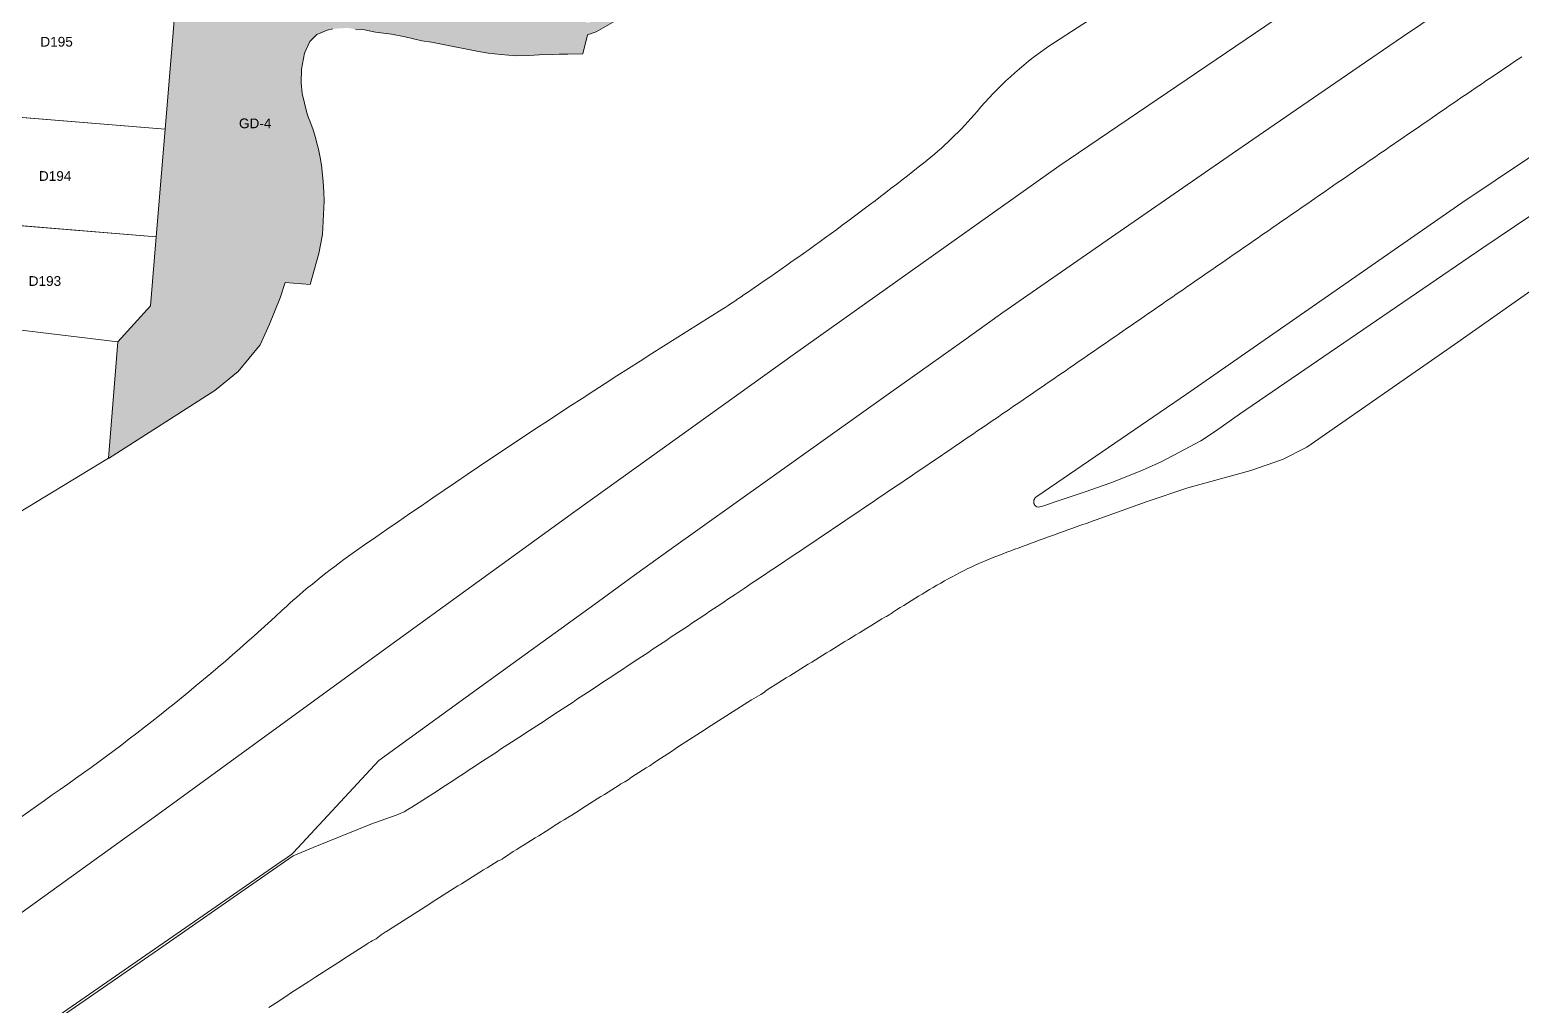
# Model space of a CAD drawing. Header units: metres. Extents: x 662613 to 666742, y 2728069 to 2732733.
# Drawn here: x 663314.1 to 663590.2, y 2728569.9 to 2728750.6 of the extents above; entities that cross this region are included whole.
import ezdxf
from ezdxf.enums import TextEntityAlignment as Align

# ---------------------------------------------------------------- set-up
doc = ezdxf.new("R2010")
doc.units = ezdxf.units.M
doc.header["$MEASUREMENT"] = 0
for name, color, linetype, lineweight in [('DQ_PLOT_ID', 252, 'Continuous', 18), ('Xref_DQ_MasterPlan_2024$0$DQ_PLOTS', 252, 'Continuous', 15), ('Xref_DQ_MasterPlan_2024$0$DQ_ROADS', 8, 'Continuous', 13)]:
    doc.layers.add(name, color=color, linetype=linetype, lineweight=lineweight)
doc.layers.add('Open area$0$INTENSIVE LANDSCAPING AND PLAZAS', color=7, linetype='Continuous', true_color=0xecf9e2)
doc.styles.add('DQ_Plot_ID', font='arial.ttf')

# ---------------------------------------------------------------- blocks, each defined once
blk = doc.blocks.new('Xref_DQ_MasterPlan_2024$0$DQ_Roads_')
at = {"layer": 'Xref_DQ_MasterPlan_2024$0$DQ_ROADS'}
for points in [[(663592.4025, 2728702.5505), (663577.8473, 2728692.3499), (663550.5183, 2728673.2905), (663546.0063, 2728671.0337), (663540.1753, 2728669.0103), (663528.5139, 2728665.7877), (663520.7831, 2728663.1547), (663511.5381, 2728659.8437), (663510.7861, 2728659.5719), (663510.0295, 2728659.3011), (663508.5229, 2728658.7659), (663507.0127, 2728658.2345), (663506.2611, 2728657.9669), (663505.5075, 2728657.6981), (663504.7547, 2728657.4309), (663504.0033, 2728657.1577), (663503.2535, 2728656.8825), (663502.5027, 2728656.6067), (663501.7517, 2728656.3331), (663501.0017, 2728656.0581), (663500.2501, 2728655.7833), (663499.5013, 2728655.5085), (663498.7517, 2728655.2283), (663498.0033, 2728654.9473), (663497.2561, 2728654.6645), (663496.5057, 2728654.3831), (663495.7545, 2728654.1021), (663495.0065, 2728653.8259), (663494.2619, 2728653.5463), (663493.5127, 2728653.2613), (663492.7679, 2728652.9757), (663492.0277, 2728652.6825), (663491.2881, 2728652.3939), (663490.5533, 2728652.0943), (663489.8361, 2728651.7797), (663489.1123, 2728651.4439), (663488.3925, 2728651.1011), (663487.6809, 2728650.7587), (663486.9693, 2728650.3981), (663486.2579, 2728650.0329), (663485.5537, 2728649.6681), (663484.8481, 2728649.2929), (663484.1501, 2728648.9169), (663483.4581, 2728648.5373), (663482.7621, 2728648.1417), (663482.0707, 2728647.7427), (663481.3907, 2728647.3425), (663480.7055, 2728646.9307), (663480.0221, 2728646.5165), (663479.3375, 2728646.0957), (663478.6567, 2728645.6797), (663477.9767, 2728645.2641), (663477.2929, 2728644.8505), (663476.6137, 2728644.4281), (663475.9345, 2728644.0071), (663475.2539, 2728643.5825), (663474.5905, 2728643.1677), (663473.8467, 2728642.7123), (663473.7023, 2728642.5797), (663473.5489, 2728642.4573), (663473.3875, 2728642.3457), (663473.2187, 2728642.2459), (663473.0519, 2728642.1423), (663472.8785, 2728642.0507), (663472.6991, 2728641.9711), (663472.5147, 2728641.9043), (663471.8349, 2728641.4833), (663471.1537, 2728641.0627), (663470.4709, 2728640.6441), (663469.7941, 2728640.2189), (663469.1129, 2728639.8029), (663468.4343, 2728639.3721), (663467.7545, 2728638.9449), (663467.0733, 2728638.5293), (663466.3877, 2728638.1197), (663465.7129, 2728637.6987), (663465.0243, 2728637.2823), (663464.3465, 2728636.8539), (663463.6641, 2728636.4383), (663462.9805, 2728636.0187), (663462.2993, 2728635.6003), (663461.6169, 2728635.1875), (663460.9349, 2728634.7665), (663460.2559, 2728634.3477), (663459.5751, 2728633.9307), (663458.8939, 2728633.5083), (663458.2131, 2728633.0869), (663457.5365, 2728632.6663), (663456.8547, 2728632.2441), (663456.1759, 2728631.8195), (663455.4975, 2728631.3979), (663454.8175, 2728630.9733), (663454.1427, 2728630.5511), (663453.4625, 2728630.1295), (663452.7849, 2728629.7029), (663452.1081, 2728629.2749), (663451.2877, 2728628.7597), (663450.4443, 2728628.2331), (663450.1213, 2728627.9045), (663449.4435, 2728627.5121), (663447.7421, 2728626.5021), (663447.0317, 2728626.0647), (663446.3573, 2728625.6417), (663445.6795, 2728625.2141), (663445.0041, 2728624.7857), (663444.3303, 2728624.3563), (663443.6547, 2728623.9259), (663442.9799, 2728623.4943), (663442.3089, 2728623.0617), (663441.6331, 2728622.6273), (663440.9589, 2728622.1931), (663440.2899, 2728621.7619), (663439.6161, 2728621.3255), (663438.9431, 2728620.8891), (663438.2741, 2728620.4517), (663437.6021, 2728620.0141), (663436.2615, 2728619.1459), (663435.5907, 2728618.7061), (663434.9195, 2728618.2703), (663434.2469, 2728617.8413), (663433.5799, 2728617.4007), (663432.9057, 2728616.9629), (663432.2361, 2728616.5275), (663431.5645, 2728616.0933), (663430.8953, 2728615.6581), (663430.2221, 2728615.2229), (663429.5731, 2728614.7471), (663428.8829, 2728614.3009), (663428.2291, 2728613.8945), (663427.5551, 2728613.4861), (663426.8791, 2728613.0561), (663426.1951, 2728612.6233), (663425.5229, 2728612.1919), (663424.8723, 2728611.6583), (663424.6215, 2728611.5149), (663424.2585, 2728611.3477), (663423.9077, 2728611.1557), (663423.5643, 2728610.9501), (663423.2359, 2728610.7213), (663422.5605, 2728610.2879), (663421.8877, 2728609.8543), (663421.2103, 2728609.4251), (663420.5339, 2728608.9973), (663419.8597, 2728608.5715), (663419.1811, 2728608.1455), (663418.5063, 2728607.7167), (663417.8307, 2728607.2903), (663417.1549, 2728606.8621), (663416.4789, 2728606.4307), (663415.8023, 2728606.0027), (663415.1229, 2728605.5751), (663414.4453, 2728605.1499), (663413.7647, 2728604.7281), (663413.0857, 2728604.3055), (663412.4067, 2728603.8829), (663411.7265, 2728603.4703), (663411.0483, 2728603.0431), (663410.3725, 2728602.6179), (663409.6937, 2728602.1933), (663409.0157, 2728601.7627), (663408.3373, 2728601.3393), (663407.6583, 2728600.9175), (663406.9793, 2728600.4951), (663406.2995, 2728600.0733), (663405.6219, 2728599.6489), (663404.9411, 2728599.2261), (663404.2639, 2728598.8011), (663403.5939, 2728598.3867), (663402.1765, 2728597.4527), (663401.8749, 2728597.2227), (663401.5579, 2728597.0141), (663401.2103, 2728596.8337), (663400.8511, 2728596.6771), (663400.1713, 2728596.2527), (663399.4911, 2728595.8307), (663398.8111, 2728595.4107), (663398.1301, 2728594.9887), (663397.4515, 2728594.5681), (663396.7709, 2728594.1475), (663396.0917, 2728593.7281), (663395.4135, 2728593.3057), (663394.7379, 2728592.8813), (663394.0607, 2728592.4523), (663393.3823, 2728592.0249), (663392.7051, 2728591.6015), (663392.0281, 2728591.1773), (663391.3547, 2728590.7491), (663390.6787, 2728590.3289), (663390.0035, 2728589.8939), (663389.3295, 2728589.4571), (663388.6517, 2728589.0259), (663387.9735, 2728588.6089), (663387.3019, 2728588.1693), (663386.6277, 2728587.7461), (663385.9539, 2728587.3171), (663385.2823, 2728586.8813), (663384.6075, 2728586.4529), (663383.9345, 2728586.0211), (663383.2591, 2728585.5877), (663382.5869, 2728585.1565), (663381.9137, 2728584.7285), (663381.2381, 2728584.2909), (663380.5679, 2728583.8633), (663379.8987, 2728583.4561), (663379.1989, 2728582.9821), (663378.8817, 2728582.7141), (663378.5479, 2728582.4671), (663378.2293, 2728582.2485), (663377.8961, 2728582.0525), (663377.5383, 2728581.8853), (663377.1929, 2728581.6935), (663376.8497, 2728581.4883), (663376.5213, 2728581.2599), (663375.8481, 2728580.8247), (663375.1755, 2728580.3899), (663374.5009, 2728579.9609), (663373.8287, 2728579.5317), (663373.1569, 2728579.0983), (663372.4841, 2728578.6629), (663371.8133, 2728578.2223), (663371.1403, 2728577.7909), (663370.4661, 2728577.3637), (663369.7935, 2728576.9317), (663369.1225, 2728576.4937), (663368.4507, 2728576.0617), (663367.7785, 2728575.6287), (663367.1067, 2728575.1907), (663365.7641, 2728574.3241), (663365.0929, 2728573.8889), (663364.4217, 2728573.4545), (663363.7505, 2728573.0203), (663363.0805, 2728572.5827), (663362.4095, 2728572.1469), (663361.7395, 2728571.7113), (663361.0705, 2728571.2755), (663360.3987, 2728570.8385), (663359.7275, 2728570.4007), (663359.0597, 2728569.9641), (663358.3907, 2728569.5283)], [(663319.1757, 2728567.2837), (663337.9485, 2728580.2581), (663356.0413, 2728592.8435), (663362.8731, 2728597.6269), (663362.8759, 2728597.6284), (663366.6083, 2728599.1589), (663377.2843, 2728603.4477), (663381.9607, 2728605.1537), (663382.7007, 2728605.4543), (663383.4263, 2728605.7891), (663384.1157, 2728606.1715), (663384.8553, 2728606.6135), (663385.5573, 2728607.0489), (663386.2307, 2728607.4791), (663386.9049, 2728607.9203), (663387.5717, 2728608.3679), (663388.2423, 2728608.8083), (663388.9153, 2728609.2437), (663389.5799, 2728609.6709), (663390.2487, 2728610.0975), (663391.9265, 2728611.1801), (663392.6049, 2728611.6177), (663393.2797, 2728612.0561), (663393.9449, 2728612.4999), (663394.6161, 2728612.9401), (663395.2815, 2728613.3865), (663395.9461, 2728613.8271), (663396.6199, 2728614.2643), (663397.2833, 2728614.7005), (663397.9593, 2728615.1373), (663398.6251, 2728615.5837), (663399.2979, 2728616.0165), (663399.9723, 2728616.4583), (663400.6345, 2728616.8901), (663401.3005, 2728617.3381), (663401.9745, 2728617.7809), (663402.6393, 2728618.2165), (663403.3069, 2728618.6531), (663403.9791, 2728619.0887), (663404.6501, 2728619.5199), (663405.3185, 2728619.9611), (663405.9873, 2728620.4061), (663406.6603, 2728620.8415), (663407.3255, 2728621.2735), (663407.9979, 2728621.7093), (663408.6713, 2728622.1461), (663409.3413, 2728622.5851), (663410.0117, 2728623.0259), (663410.6835, 2728623.4639), (663411.3531, 2728623.8997), (663412.0173, 2728624.3339), (663412.6899, 2728624.7747), (663413.3609, 2728625.2177), (663414.0283, 2728625.6567), (663414.6945, 2728626.1011), (663415.3653, 2728626.5473), (663416.0313, 2728626.9895), (663416.6967, 2728627.4253), (663417.3653, 2728627.8609), (663418.0317, 2728628.2969), (663418.7007, 2728628.7397), (663419.3693, 2728629.1823), (663420.0375, 2728629.6259), (663420.7057, 2728630.0723), (663421.3723, 2728630.5127), (663422.0377, 2728630.9519), (663422.7049, 2728631.3903), (663423.3735, 2728631.8311), (663424.0379, 2728632.2717), (663424.7065, 2728632.7159), (663425.3765, 2728633.1573), (663426.0401, 2728633.6003), (663426.7049, 2728634.0463), (663427.3769, 2728634.4937), (663428.0447, 2728634.9267), (663428.7053, 2728635.3627), (663429.3689, 2728635.8057), (663430.0465, 2728636.2557), (663430.7123, 2728636.6971), (663431.3767, 2728637.1379), (663432.0431, 2728637.5815), (663432.7079, 2728638.0263), (663433.3773, 2728638.4661), (663434.0437, 2728638.9123), (663434.7065, 2728639.3547), (663435.3745, 2728639.7949), (663436.0405, 2728640.2365), (663436.7079, 2728640.6805), (663437.3715, 2728641.1271), (663438.0409, 2728641.5721), (663438.6995, 2728642.0157), (663439.3633, 2728642.4617), (663440.0329, 2728642.9095), (663440.6921, 2728643.3531), (663441.3609, 2728643.8001), (663442.0307, 2728644.2459), (663442.6897, 2728644.6881), (663443.3557, 2728645.1355), (663444.0231, 2728645.5839), (663444.6879, 2728646.0293), (663446.3489, 2728647.1395), (663447.0121, 2728647.5831), (663447.6785, 2728648.0263), (663448.3447, 2728648.4659), (663449.0087, 2728648.9089), (663449.6745, 2728649.3559), (663450.3415, 2728649.8031), (663451.0063, 2728650.2505), (663451.6703, 2728650.6949), (663452.3353, 2728651.1373), (663453.0015, 2728651.5807), (663453.6627, 2728652.0241), (663454.3275, 2728652.4709), (663454.9961, 2728652.9161), (663455.6619, 2728653.3597), (663456.3247, 2728653.8043), (663456.9903, 2728654.2527), (663457.6525, 2728654.7011), (663458.3207, 2728655.1483), (663458.9805, 2728655.5947), (663459.6421, 2728656.0455), (663460.3061, 2728656.4951), (663460.9697, 2728656.9435), (663461.6319, 2728657.3909), (663462.2949, 2728657.8387), (663462.9607, 2728658.2849), (663463.6241, 2728658.7297), (663464.2855, 2728659.1769), (663464.9499, 2728659.6257), (663465.6135, 2728660.0723), (663466.2769, 2728660.5187), (663466.9401, 2728660.9663), (663467.6017, 2728661.4157), (663468.2663, 2728661.8617), (663468.9301, 2728662.3091), (663469.5925, 2728662.7585), (663470.2555, 2728663.2069), (663470.9141, 2728663.6577), (663471.5765, 2728664.1069), (663472.2415, 2728664.5561), (663472.9035, 2728665.0037), (663473.5649, 2728665.4477), (663474.2315, 2728665.8925), (663474.8975, 2728666.3341), (663475.5549, 2728666.7791), (663476.2225, 2728667.2305), (663476.8899, 2728667.6873), (663477.5489, 2728668.1363), (663478.2171, 2728668.5835), (663478.8715, 2728669.0291), (663479.5355, 2728669.4815), (663480.2017, 2728669.9339), (663480.8645, 2728670.3843), (663481.5259, 2728670.8285), (663482.1827, 2728671.2749), (663482.8467, 2728671.7263), (663483.5133, 2728672.1783), (663484.1719, 2728672.6279), (663484.8353, 2728673.0811), (663485.4959, 2728673.5319), (663486.1573, 2728673.9815), (663486.8169, 2728674.4311), (663487.4781, 2728674.8841), (663488.1383, 2728675.3375), (663488.8005, 2728675.7911), (663489.4595, 2728676.2417), (663490.1193, 2728676.6909), (663490.7793, 2728677.1427), (663491.4433, 2728677.5903), (663492.1003, 2728678.0385), (663492.7641, 2728678.4953), (663493.4267, 2728678.9477), (663494.0815, 2728679.4041), (663494.7475, 2728679.8477), (663495.4097, 2728680.2985), (663496.0645, 2728680.7455), (663496.7209, 2728681.1963), (663497.3815, 2728681.6489), (663498.0415, 2728682.0989), (663498.6999, 2728682.5491), (663499.3605, 2728683.0005), (663500.0229, 2728683.4523), (663500.6799, 2728683.9075), (663501.3441, 2728684.3667), (663502.0007, 2728684.8191), (663502.6599, 2728685.2721), (663503.3169, 2728685.7243), (663503.9741, 2728686.1769), (663504.6377, 2728686.6267), (663505.2947, 2728687.0763), (663505.9523, 2728687.5289), (663506.6157, 2728687.9855), (663507.2751, 2728688.4435), (663507.9333, 2728688.8977), (663508.5919, 2728689.3529), (663509.2459, 2728689.8057), (663509.9063, 2728690.2611), (663510.5655, 2728690.7187), (663511.2241, 2728691.1719), (663511.8841, 2728691.6277), (663512.5417, 2728692.0769), (663513.1987, 2728692.5301), (663513.8589, 2728692.9805), (663514.5243, 2728693.4361), (663515.1777, 2728693.8877), (663515.8391, 2728694.3495), (663516.4983, 2728694.8073), (663517.1553, 2728695.2577), (663517.8125, 2728695.7089), (663518.4701, 2728696.1595), (663519.7909, 2728697.0693), (663520.4499, 2728697.5219), (663521.1059, 2728697.9779), (663521.7693, 2728698.4285), (663522.4243, 2728698.8869), (663523.0857, 2728699.3479), (663523.7375, 2728699.8077), (663524.3953, 2728700.2643), (663525.0561, 2728700.7073), (663525.7117, 2728701.1593), (663526.3721, 2728701.6173), (663527.0305, 2728702.0729), (663527.6865, 2728702.5303), (663528.3447, 2728702.9857), (663528.9997, 2728703.4415), (663529.6601, 2728703.9035), (663530.3143, 2728704.3595), (663530.9765, 2728704.8063), (663531.6301, 2728705.2575), (663532.2921, 2728705.7113), (663532.9509, 2728706.1713), (663533.6083, 2728706.6257), (663534.2631, 2728707.0843), (663534.9241, 2728707.5393), (663535.5819, 2728707.9871), (663536.2363, 2728708.4485), (663536.9041, 2728708.9075), (663537.5527, 2728709.3613), (663538.2129, 2728709.8125), (663538.8691, 2728710.2725), (663539.5319, 2728710.7173), (663540.1865, 2728711.1817), (663540.8441, 2728711.6421), (663541.5005, 2728712.0957), (663542.1593, 2728712.5477), (663542.8153, 2728713.0051), (663543.4751, 2728713.4579), (663544.1315, 2728713.9087), (663544.7891, 2728714.3683), (663545.4533, 2728714.8265), (663546.1057, 2728715.2723), (663546.7671, 2728715.7297), (663547.4213, 2728716.1963), (663548.0843, 2728716.6403), (663548.7401, 2728717.0939), (663549.3975, 2728717.5553), (663550.0565, 2728718.0127), (663550.7131, 2728718.4653), (663551.3667, 2728718.9297), (663552.0289, 2728719.3773), (663552.6907, 2728719.8315), (663553.3445, 2728720.2925), (663554.0005, 2728720.7473), (663554.6607, 2728721.1955), (663555.3111, 2728721.6543), (663555.9743, 2728722.1129), (663556.6339, 2728722.5629), (663557.2887, 2728723.0179), (663557.9543, 2728723.4635), (663558.6109, 2728723.9143), (663559.2685, 2728724.3777), (663559.9347, 2728724.8287), (663560.5851, 2728725.2843), (663561.2511, 2728725.7431), (663561.9053, 2728726.1927), (663562.5631, 2728726.6487), (663563.2209, 2728727.1105), (663563.8851, 2728727.5669), (663564.5381, 2728728.0153), (663565.1981, 2728728.4693), (663565.8599, 2728728.9185), (663566.5177, 2728729.3737), (663567.1745, 2728729.8303), (663567.8405, 2728730.2783), (663568.5007, 2728730.7231), (663569.1545, 2728731.1863), (663569.8195, 2728731.6393), (663570.4745, 2728732.0955), (663571.1317, 2728732.5425), (663571.7955, 2728732.9889), (663572.4611, 2728733.4423), (663573.1105, 2728733.9015), (663573.7767, 2728734.3557), (663574.4291, 2728734.8107), (663575.0925, 2728735.2657), (663575.7521, 2728735.7113), (663576.4105, 2728736.1611), (663577.0659, 2728736.6247), (663577.7313, 2728737.0771), (663578.3877, 2728737.5267), (663579.0473, 2728737.9801), (663579.7083, 2728738.4305), (663580.3659, 2728738.8833), (663581.0387, 2728739.3177), (663581.6901, 2728739.7711), (663582.3563, 2728740.2231), (663583.0179, 2728740.6737), (663583.6763, 2728741.1281), (663584.3437, 2728741.5729), (663585.0077, 2728742.0111), (663585.6641, 2728742.4637), (663586.3311, 2728742.9135), (663586.9965, 2728743.3569), (663587.6607, 2728743.8043), (663588.3195, 2728744.2645), (663588.9785, 2728744.7083), (663589.6431, 2728745.1515), (663590.3031, 2728745.6035)], [(663578.4002, 2728756.2476), (663568.2555, 2728749.3022), (663568.2207, 2728749.2784), (663559.0723, 2728743.0152), (663543.4823, 2728732.3419), (663536.7423, 2728727.6714), (663515.1952, 2728712.7403), (663494.2806, 2728698.2476), (663486.5865, 2728692.7652), (663478.9572, 2728687.3322), (663473.0326, 2728683.1131), (663450.6708, 2728667.1886), (663432.8498, 2728654.4978), (663426.0681, 2728649.5823), (663418.7102, 2728644.2492), (663397.375, 2728628.7851), (663378.731, 2728615.2716), (663362.9535, 2728598.2174), (663362.6701, 2728597.9163), (663362.6722, 2728597.9133), (663361.8073, 2728597.3152), (663359.8837, 2728595.985), (663273.5919, 2728536.3145)], [(663276.8901, 2728561.5417), (663304.6779, 2728581.4555), (663331.3259, 2728600.5915), (663337.1871, 2728604.8005), (663379.6015, 2728635.7101), (663415.0515, 2728661.4095), (663455.8721, 2728690.7097), (663504.643, 2728725.3623), (663603.0986, 2728792.2309)], [(663609.7331, 2728739.0139), (663579.2377, 2728718.5439), (663528.2353, 2728683.1351), (663500.5587, 2728664.1893), (663500.3541, 2728664.0257), (663500.1933, 2728663.8371), (663500.0903, 2728663.6813), (663500.0147, 2728663.4665), (663499.9857, 2728663.2799), (663499.9723, 2728663.0493), (663500.0185, 2728662.8541), (663500.0951, 2728662.6629), (663500.1463, 2728662.5701), (663500.2213, 2728662.4715), (663500.3469, 2728662.3721), (663500.5617, 2728662.2641), (663500.8883, 2728662.2003), (663501.1285, 2728662.2269), (663501.8715, 2728662.4659), (663503.7645, 2728663.1127), (663509.5223, 2728665.0259), (663514.2211, 2728666.6841), (663519.6865, 2728668.8685), (663523.4591, 2728670.5203), (663526.8513, 2728672.3249), (663530.8903, 2728674.4693), (663533.6405, 2728676.2869), (663538.0613, 2728679.4233), (663558.5237, 2728693.4269), (663583.1009, 2728710.2461), (663600.5139, 2728721.9329)]]:
    blk.add_lwpolyline(points, dxfattribs=at)
blk = doc.blocks.new('Xref_DQ_MasterPlan_2024')
at = {"layer": 'Xref_DQ_MasterPlan_2024$0$DQ_PLOTS'}
for points in [[(663310.33, 2728660.08), (663328.68, 2728671.27), (663328.68, 2728671.18), (663348.37, 2728683.82), (663352.69, 2728687.32), (663356.76, 2728692.25), (663358.54, 2728696.07), (663360.5, 2728700.98), (663361.44, 2728703.83), (663366.04, 2728703.45), (663367.62, 2728709.17), (663368.32, 2728712.67), (663368.62, 2728718.88), (663368.55, 2728720.59), (663368.45, 2728722.45), (663368.28, 2728724.36), (663368.12, 2728725.56), (663367.88, 2728726.97), (663367.57, 2728728.49), (663367.3, 2728729.6), (663367, 2728730.69), (663366.57, 2728732.08), (663365.98, 2728733.72), (663365.75, 2728734.32), (663365.44, 2728735.21), (663364.56, 2728738.8), (663364.38, 2728740.77), (663364.46, 2728743.3), (663365.01, 2728746.29), (663365.98, 2728748.47), (663367.27, 2728749.72), (663369.2, 2728750.53), (663370.21, 2728750.8)], [(663374.45, 2728750.74), (663376.11, 2728750.58), (663378.13, 2728750.2), (663381.09, 2728749.79), (663383.63, 2728749.3), (663386.7, 2728748.58), (663388.47, 2728748.29), (663390.63, 2728747.86), (663396.89, 2728746.64), (663398.97, 2728746.3), (663401.34, 2728746.03), (663404.15, 2728745.79), (663406.6, 2728745.85), (663408.45, 2728745.95), (663410.9, 2728746.01), (663412.16, 2728746.07), (663413.74, 2728746.12), (663416.51, 2728746.14), (663417.37, 2728749.7), (663419.01, 2728750.21), (663425.44, 2728753.96)], [(663425.44, 2728753.96), (663419.01, 2728750.21), (663417.37, 2728749.7), (663416.51, 2728746.14), (663413.74, 2728746.12), (663412.16, 2728746.07), (663410.9, 2728746.01), (663408.45, 2728745.95), (663406.6, 2728745.85), (663404.15, 2728745.79), (663401.34, 2728746.03), (663398.97, 2728746.3), (663396.89, 2728746.64), (663390.63, 2728747.86), (663388.47, 2728748.29), (663386.7, 2728748.58), (663383.63, 2728749.3), (663381.09, 2728749.79), (663378.13, 2728750.2), (663376.11, 2728750.58), (663374.45, 2728750.74)], [(663370.21, 2728750.8), (663369.2, 2728750.53), (663367.27, 2728749.72), (663365.98, 2728748.47), (663365.01, 2728746.29), (663364.46, 2728743.3), (663364.38, 2728740.77), (663364.56, 2728738.8), (663365.44, 2728735.21), (663365.75, 2728734.32), (663365.98, 2728733.72), (663366.57, 2728732.08), (663367, 2728730.69), (663367.3, 2728729.6), (663367.57, 2728728.49), (663367.88, 2728726.97), (663368.12, 2728725.56), (663368.28, 2728724.36), (663368.45, 2728722.45), (663368.55, 2728720.59), (663368.62, 2728718.88), (663368.32, 2728712.67), (663367.62, 2728709.17), (663366.04, 2728703.45), (663361.44, 2728703.83), (663360.5, 2728700.98), (663358.54, 2728696.07), (663356.76, 2728692.25), (663352.69, 2728687.32), (663348.37, 2728683.82), (663328.68, 2728671.18), (663328.68, 2728671.27), (663330.43, 2728692.8), (663336.5, 2728699.47), (663337.56, 2728712.25), (663339.21, 2728732.21), (663341.43, 2728759.11)]]:
    blk.add_lwpolyline(points, dxfattribs=at)
blk.add_lwpolyline([(663609.74, 2728817.05), (663557.23, 2728782.93), (663502.58, 2728747.44, 0.06444), (663489.49, 2728735.49, -0.049744), (663479.6, 2728725.93, -0.017808), (663446.97, 2728701.95, -0.002491), (663442.26, 2728698.78, 0.014106), (663374.02, 2728653.72, 0.033922), (663360.86, 2728643.09, -0.036509), (663316.85, 2728607.89), (663196.33, 2728522.57, 0.065896)], format="xyb", dxfattribs=at)
for points in [[(663299.46, 2728735.47), (663299.68, 2728738.39), (663300.38, 2728750.66), (663300.61, 2728757.03), (663300.65, 2728757.48), (663303.19, 2728759.24), (663304.24, 2728759.73), (663309.82, 2728761.13), (663315.18, 2728762.99), (663318.45, 2728764.71), (663321.98, 2728766.69), (663323.93, 2728763.02), (663327.13, 2728764.86), (663331.34, 2728767.21), (663331.69, 2728767.41), (663335.27, 2728761.54), (663338.68, 2728763.62), (663341.43, 2728759.11), (663339.21, 2728732.21), (663304.33, 2728735.07), (663299.46, 2728735.47)], [(663302.76, 2728715.11), (663303.82, 2728727.84), (663304.42, 2728735.06), (663307.5, 2728734.81), (663339.21, 2728732.21), (663337.56, 2728712.25), (663304.7, 2728714.95), (663302.76, 2728715.11)], [(663301.12, 2728696.33), (663301.2, 2728696.33), (663302.76, 2728715.11), (663337.56, 2728712.25), (663336.5, 2728699.47), (663330.43, 2728692.8), (663308.43, 2728695.45), (663301.12, 2728696.33)], [(663295.34, 2728685.91), (663296.2, 2728696.19), (663297.86, 2728696.23), (663301.12, 2728696.33), (663304.83, 2728695.88), (663330.43, 2728692.8), (663328.68, 2728671.27), (663310.33, 2728660.08), (663299.15, 2728679.33), (663295.34, 2728685.91)]]:
    blk.add_lwpolyline(points, close=True, dxfattribs=at)
blk.add_blockref('Xref_DQ_MasterPlan_2024$0$DQ_Roads_', (0, 0))
blk = doc.blocks.new('Open area')
at = {"layer": 'Open area$0$INTENSIVE LANDSCAPING AND PLAZAS'}
blk.add_hatch(color=256, dxfattribs=at).paths.add_polyline_path([(663370.44, 2728775.16), (663370.87, 2728775.43), (663372.78, 2728776.61), (663374.76, 2728773.19), (663382.27, 2728760.22), (663400.53, 2728756.04), (663417.64, 2728751.89), (663430.52, 2728759.74), (663430.82, 2728758.94), (663425.58, 2728755.43), (663425.44, 2728753.96), (663419.01, 2728750.21), (663417.37, 2728749.7), (663416.51, 2728746.14), (663413.74, 2728746.12), (663412.16, 2728746.07), (663410.9, 2728746.01), (663408.45, 2728745.95), (663406.6, 2728745.85), (663404.15, 2728745.79), (663401.34, 2728746.03), (663398.97, 2728746.3), (663396.89, 2728746.64), (663390.63, 2728747.86), (663388.47, 2728748.29), (663386.7, 2728748.58), (663383.63, 2728749.3), (663381.09, 2728749.79), (663378.13, 2728750.2), (663376.11, 2728750.58), (663374.45, 2728750.74), (663372.95, 2728750.95), (663370.21, 2728750.8), (663369.2, 2728750.53), (663367.27, 2728749.72), (663365.98, 2728748.47), (663365.01, 2728746.29), (663364.46, 2728743.3), (663364.38, 2728740.77), (663364.56, 2728738.8), (663365.44, 2728735.21), (663365.75, 2728734.32), (663365.98, 2728733.72), (663366.57, 2728732.08), (663367, 2728730.69), (663367.3, 2728729.6), (663367.57, 2728728.49), (663367.88, 2728726.97), (663368.12, 2728725.56), (663368.28, 2728724.36), (663368.45, 2728722.45), (663368.55, 2728720.59), (663368.62, 2728718.88), (663368.32, 2728712.67), (663367.62, 2728709.17), (663366.04, 2728703.45), (663361.44, 2728703.83), (663360.5, 2728700.98), (663358.54, 2728696.07), (663356.76, 2728692.25), (663352.69, 2728687.32), (663348.37, 2728683.82), (663328.68, 2728671.18), (663328.68, 2728671.27), (663330.43, 2728692.8), (663336.5, 2728699.47), (663337.56, 2728712.25), (663339.21, 2728732.21), (663341.43, 2728759.11), (663340.02, 2728761.43), (663338.68, 2728763.62), (663334.93, 2728769.22), (663334.26, 2728770.63), (663338.23, 2728773.11), (663339.51, 2728773.88), (663340.3, 2728774.36), (663344.7, 2728777.23), (663346.09, 2728778.14), (663350.18, 2728780.53), (663356.07, 2728770.77), (663357.08, 2728769.09), (663358.04, 2728767.49), (663368.17, 2728773.75), (663370.44, 2728775.16)], flags=0)

msp = doc.modelspace()

# ---------------------------------------------------------------- block references
for name in ['Xref_DQ_MasterPlan_2024', 'Open area']:
    msp.add_blockref(name, (0, 0))

# ---------------------------------------------------------------- texts
at = {"layer": 'DQ_PLOT_ID', "style": 'DQ_Plot_ID'}
for s, p in [('D195', (663319.1, 2728747.5)), ('GD-4', (663355.86, 2728732.38)), ('D194', (663318.83, 2728722.63)), ('D193', (663316.94, 2728703.18))]:
    msp.add_text(s, height=1.8, dxfattribs=at).set_placement(p, align=Align.CENTER)

doc.saveas('drawing.dxf')
